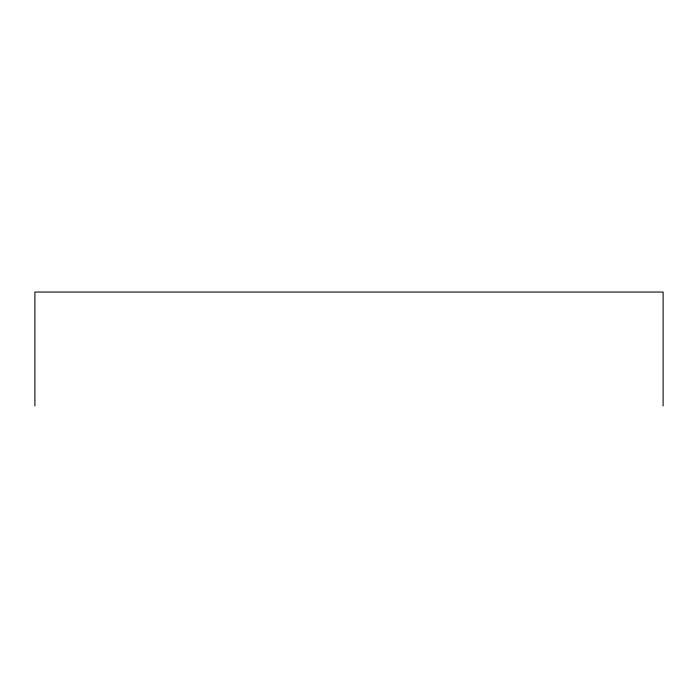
<?xml version="1.0" encoding="UTF-8"?>
<svg xmlns="http://www.w3.org/2000/svg" width="698" height="698" viewBox="0 0 698 698"><rect width="100%" height="100%" fill="white"/><g stroke="black" fill="none" stroke-linecap="round" stroke-linejoin="round"><path stroke-width="1.05" d="M663.1 405.948L663.1 292.052L34.9 292.052L34.9 405.948"/></g></svg>
